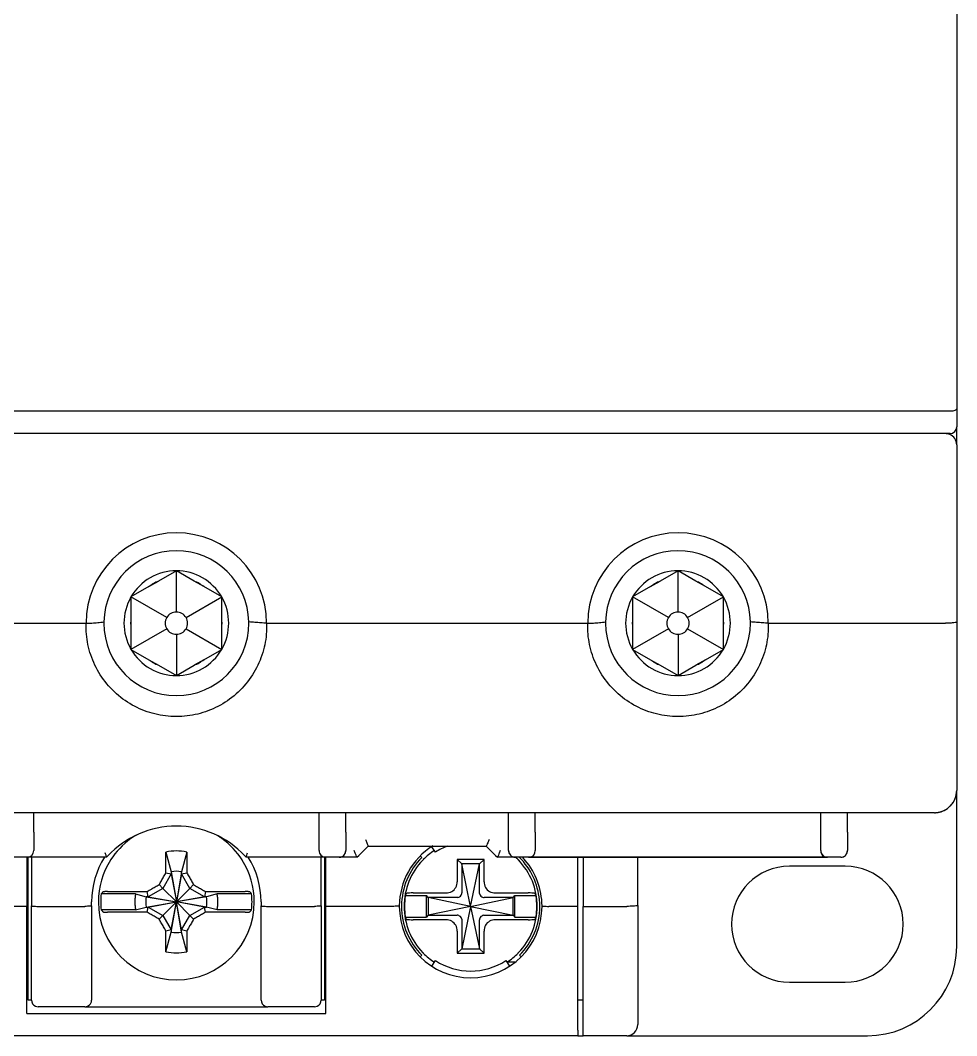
# Model space of a CAD drawing. Header units: millimetres. Extents: x -2567 to -2130, y -1703 to -1559.
# Drawn here: x -2538.66 to -2496.66, y -1701.1 to -1655.57 of the extents above; entities that cross this region are included whole.
import ezdxf

# ---------------------------------------------------------------- set-up
doc = ezdxf.new("R2010")
doc.units = ezdxf.units.MM

msp = doc.modelspace()

# ---------------------------------------------------------------- linework, layer by layer
at = {"color": 7, "linetype": 'Continuous'}
for p, q in [((-2496.659, -1654.558), (-2496.659, -1672.977)), ((-2496.659, -1654.558), (-2496.659, -1672.977)), ((-2496.959, -1673.101), (-2566.359, -1673.101)), ((-2496.659, -1672.977), (-2496.659, -1673.801)), ((-2496.659, -1672.977), (-2496.659, -1673.801)), ((-2496.659, -1674.601), (-2496.659, -1673.801)), ((-2496.959, -1674.101), (-2566.359, -1674.101)), ((-2496.659, -1674.601), (-2496.659, -1682.557)), ((-2496.659, -1674.601), (-2496.659, -1682.557)), ((-2531.659, -1680.251), (-2532.463, -1680.715)), ((-2530.854, -1680.715), (-2531.659, -1680.251)), ((-2531.659, -1682.101), (-2531.659, -1680.251)), ((-2509.159, -1680.251), (-2509.963, -1680.715)), ((-2508.354, -1680.715), (-2509.159, -1680.251)), ((-2509.159, -1682.101), (-2509.159, -1680.251)), ((-2532.89, -1680.961), (-2533.694, -1681.426)), ((-2532.89, -1680.961), (-2532.463, -1680.715)), ((-2530.428, -1680.961), (-2530.854, -1680.715)), ((-2529.624, -1681.426), (-2530.428, -1680.961)), ((-2510.39, -1680.961), (-2511.194, -1681.426)), ((-2510.39, -1680.961), (-2509.963, -1680.715)), ((-2507.928, -1680.961), (-2508.354, -1680.715)), ((-2507.124, -1681.426), (-2507.928, -1680.961)), ((-2533.694, -1681.426), (-2533.694, -1682.355)), ((-2532.092, -1682.351), (-2533.694, -1681.426)), ((-2531.226, -1682.351), (-2529.624, -1681.426)), ((-2529.624, -1682.355), (-2529.624, -1681.426)), ((-2511.194, -1681.426), (-2511.194, -1682.355)), ((-2509.592, -1682.351), (-2511.194, -1681.426)), ((-2508.726, -1682.351), (-2507.124, -1681.426)), ((-2507.124, -1682.355), (-2507.124, -1681.426)), ((-2533.694, -1682.355), (-2533.694, -1682.847)), ((-2529.624, -1682.847), (-2529.624, -1682.355)), ((-2511.194, -1682.355), (-2511.194, -1682.847)), ((-2507.124, -1682.847), (-2507.124, -1682.355)), ((-2550.111, -1682.601), (-2535.706, -1682.601)), ((-2533.694, -1682.847), (-2533.694, -1683.776)), ((-2532.092, -1682.851), (-2533.694, -1683.776)), ((-2531.226, -1682.851), (-2529.624, -1683.776)), ((-2529.624, -1683.776), (-2529.624, -1682.847)), ((-2527.611, -1682.601), (-2513.206, -1682.601)), ((-2511.194, -1682.847), (-2511.194, -1683.776)), ((-2509.592, -1682.851), (-2511.194, -1683.776)), ((-2508.726, -1682.851), (-2507.124, -1683.776)), ((-2507.124, -1683.776), (-2507.124, -1682.847)), ((-2505.111, -1682.601), (-2497.159, -1682.601)), ((-2496.659, -1682.557), (-2496.659, -1690.101)), ((-2531.659, -1683.101), (-2531.659, -1684.951)), ((-2509.159, -1683.101), (-2509.159, -1684.951)), ((-2533.694, -1683.776), (-2532.89, -1684.24)), ((-2530.428, -1684.24), (-2529.624, -1683.776)), ((-2511.194, -1683.776), (-2510.39, -1684.24)), ((-2507.928, -1684.24), (-2507.124, -1683.776)), ((-2532.89, -1684.24), (-2532.463, -1684.486)), ((-2530.428, -1684.24), (-2530.854, -1684.486)), ((-2510.39, -1684.24), (-2509.963, -1684.486)), ((-2507.928, -1684.24), (-2508.354, -1684.486)), ((-2532.463, -1684.486), (-2531.659, -1684.951)), ((-2531.659, -1684.951), (-2530.854, -1684.486)), ((-2509.963, -1684.486), (-2509.159, -1684.951)), ((-2509.159, -1684.951), (-2508.354, -1684.486)), ((-2496.659, -1691.515), (-2496.659, -1690.101)), ((-2497.659, -1691.101), (-2565.659, -1691.101)), ((-2497.659, -1691.101), (-2565.659, -1691.101)), ((-2538.059, -1691.977), (-2538.059, -1691.101)), ((-2525.259, -1691.977), (-2525.259, -1691.101)), ((-2525.259, -1691.977), (-2525.259, -1691.101)), ((-2524.059, -1691.977), (-2524.059, -1691.101)), ((-2516.759, -1691.977), (-2516.759, -1691.101)), ((-2516.759, -1691.977), (-2516.759, -1691.101)), ((-2515.559, -1691.977), (-2515.559, -1691.101)), ((-2502.759, -1691.977), (-2502.759, -1691.101)), ((-2502.759, -1691.977), (-2502.759, -1691.101)), ((-2501.559, -1691.977), (-2501.559, -1691.101)), ((-2496.659, -1697.101), (-2496.659, -1691.515)), ((-2538.059, -1691.977), (-2538.059, -1692.801)), ((-2525.259, -1692.801), (-2525.259, -1691.977)), ((-2525.259, -1692.801), (-2525.259, -1691.977)), ((-2524.059, -1691.977), (-2524.059, -1692.801)), ((-2524.059, -1691.977), (-2524.059, -1692.801)), ((-2516.759, -1692.801), (-2516.759, -1691.977)), ((-2516.759, -1692.801), (-2516.759, -1691.977)), ((-2515.559, -1691.977), (-2515.559, -1692.801)), ((-2515.559, -1691.977), (-2515.559, -1692.801)), ((-2502.759, -1692.801), (-2502.759, -1691.977)), ((-2501.559, -1691.977), (-2501.559, -1692.801)), ((-2532.124, -1692.864), (-2531.891, -1693.75)), ((-2531.194, -1692.864), (-2531.426, -1693.75)), ((-2523.471, -1693.013), (-2523.059, -1692.601)), ((-2523.059, -1692.601), (-2517.759, -1692.601)), ((-2523.059, -1692.601), (-2517.759, -1692.601)), ((-2520.194, -1692.628), (-2520.202, -1692.617)), ((-2520.038, -1692.869), (-2520.194, -1692.628)), ((-2517.759, -1692.601), (-2517.347, -1693.013)), ((-2538.359, -1693.101), (-2538.959, -1693.101)), ((-2534.789, -1693.101), (-2538.359, -1693.101)), ((-2538.359, -1693.101), (-2538.359, -1695.301)), ((-2538.309, -1695.301), (-2538.309, -1693.101)), ((-2538.159, -1693.101), (-2538.159, -1695.275)), ((-2538.159, -1693.101), (-2538.159, -1695.275)), ((-2524.959, -1693.101), (-2528.528, -1693.101)), ((-2525.159, -1695.275), (-2525.159, -1693.101)), ((-2525.159, -1695.275), (-2525.159, -1693.101)), ((-2525.009, -1693.101), (-2525.009, -1695.301)), ((-2524.359, -1693.101), (-2524.959, -1693.101)), ((-2524.959, -1695.301), (-2524.959, -1693.101)), ((-2523.559, -1693.101), (-2524.359, -1693.101)), ((-2523.559, -1693.101), (-2524.359, -1693.101)), ((-2523.559, -1693.101), (-2523.471, -1693.013)), ((-2520.712, -1693.048), (-2520.722, -1693.038)), ((-2520.651, -1693.109), (-2520.712, -1693.048)), ((-2517.859, -1693.201), (-2519.059, -1693.201)), ((-2519.059, -1693.201), (-2519.059, -1694.196)), ((-2518.859, -1693.401), (-2519.059, -1693.201)), ((-2518.059, -1693.401), (-2518.859, -1693.401)), ((-2518.459, -1695.301), (-2518.859, -1693.401)), ((-2518.859, -1693.401), (-2518.859, -1694.699)), ((-2518.459, -1695.301), (-2518.059, -1693.401)), ((-2518.059, -1693.401), (-2517.859, -1693.201)), ((-2518.059, -1694.699), (-2518.059, -1693.401)), ((-2517.859, -1694.196), (-2517.859, -1693.201)), ((-2517.347, -1693.013), (-2517.259, -1693.101)), ((-2516.459, -1693.101), (-2517.259, -1693.101)), ((-2516.459, -1693.101), (-2517.259, -1693.101)), ((-2515.859, -1693.101), (-2516.459, -1693.101)), ((-2515.859, -1693.101), (-2516.459, -1693.101)), ((-2515.859, -1693.101), (-2502.459, -1693.101)), ((-2502.459, -1693.101), (-2515.859, -1693.101)), ((-2513.659, -1695.301), (-2513.659, -1693.101)), ((-2513.409, -1693.101), (-2513.409, -1695.301)), ((-2510.959, -1695.258), (-2510.959, -1693.101)), ((-2501.859, -1693.101), (-2502.459, -1693.101)), ((-2531.891, -1693.843), (-2532.267, -1694.493)), ((-2532.124, -1693.794), (-2531.891, -1693.843)), ((-2531.891, -1693.75), (-2531.891, -1693.843)), ((-2531.891, -1693.75), (-2531.659, -1695.101)), ((-2531.891, -1693.843), (-2531.659, -1695.101)), ((-2531.426, -1693.75), (-2531.659, -1695.101)), ((-2531.426, -1693.843), (-2531.659, -1695.101)), ((-2531.426, -1693.843), (-2531.426, -1693.75)), ((-2531.426, -1693.843), (-2531.193, -1693.794)), ((-2531.051, -1694.493), (-2531.426, -1693.843)), ((-2501.659, -1693.501), (-2504.159, -1693.501)), ((-2532.267, -1694.493), (-2532.432, -1694.327)), ((-2530.885, -1694.327), (-2531.051, -1694.493)), ((-2533.486, -1694.743), (-2535.033, -1694.743)), ((-2533.486, -1694.743), (-2533.01, -1694.868)), ((-2532.917, -1694.868), (-2532.966, -1694.635)), ((-2532.267, -1694.493), (-2532.917, -1694.868)), ((-2532.267, -1694.493), (-2531.659, -1695.101)), ((-2531.051, -1694.493), (-2531.659, -1695.101)), ((-2530.401, -1694.868), (-2531.051, -1694.493)), ((-2530.351, -1694.635), (-2530.401, -1694.868)), ((-2529.832, -1694.743), (-2530.308, -1694.868)), ((-2528.285, -1694.743), (-2529.832, -1694.743)), ((-2521.043, -1694.701), (-2519.564, -1694.701)), ((-2517.354, -1694.701), (-2515.875, -1694.701)), ((-2535.459, -1695.275), (-2535.459, -1695.101)), ((-2535.459, -1695.275), (-2535.459, -1695.101)), ((-2532.917, -1694.868), (-2533.01, -1694.868)), ((-2533.01, -1694.868), (-2531.659, -1695.101)), ((-2533.01, -1695.333), (-2531.659, -1695.101)), ((-2532.917, -1694.868), (-2531.659, -1695.101)), ((-2532.917, -1695.333), (-2531.659, -1695.101)), ((-2532.267, -1695.709), (-2531.659, -1695.101)), ((-2531.891, -1696.359), (-2531.659, -1695.101)), ((-2531.891, -1696.452), (-2531.659, -1695.101)), ((-2530.308, -1694.868), (-2531.659, -1695.101)), ((-2530.401, -1694.868), (-2531.659, -1695.101)), ((-2531.426, -1696.452), (-2531.659, -1695.101)), ((-2531.426, -1696.359), (-2531.659, -1695.101)), ((-2531.051, -1695.709), (-2531.659, -1695.101)), ((-2530.401, -1695.333), (-2531.659, -1695.101)), ((-2530.308, -1695.333), (-2531.659, -1695.101)), ((-2530.308, -1694.868), (-2530.401, -1694.868)), ((-2527.859, -1695.101), (-2527.859, -1695.275)), ((-2527.859, -1695.101), (-2527.859, -1695.275)), ((-2521.388, -1694.821), (-2520.439, -1694.821)), ((-2520.359, -1694.901), (-2520.439, -1694.821)), ((-2520.439, -1695.781), (-2520.439, -1694.821)), ((-2520.359, -1694.901), (-2520.359, -1695.701)), ((-2519.061, -1694.901), (-2520.359, -1694.901)), ((-2518.459, -1695.301), (-2520.359, -1694.901)), ((-2518.459, -1695.301), (-2516.559, -1694.901)), ((-2516.559, -1694.901), (-2517.857, -1694.901)), ((-2516.559, -1694.901), (-2516.479, -1694.821)), ((-2516.559, -1695.701), (-2516.559, -1694.901)), ((-2516.479, -1695.781), (-2516.479, -1694.821)), ((-2516.479, -1694.821), (-2515.529, -1694.821)), ((-2538.359, -1695.301), (-2541.359, -1695.301)), ((-2538.359, -1700.101), (-2538.359, -1695.301)), ((-2538.309, -1699.501), (-2538.309, -1695.301)), ((-2538.159, -1699.501), (-2538.159, -1695.275)), ((-2537.859, -1695.301), (-2535.759, -1695.301)), ((-2535.459, -1695.275), (-2535.459, -1699.501)), ((-2535.459, -1695.275), (-2535.459, -1699.501)), ((-2533.486, -1695.458), (-2535.033, -1695.458)), ((-2533.486, -1695.458), (-2533.01, -1695.333)), ((-2533.01, -1695.333), (-2532.917, -1695.333)), ((-2532.966, -1695.566), (-2532.917, -1695.333)), ((-2532.917, -1695.333), (-2532.267, -1695.709)), ((-2532.267, -1695.709), (-2532.432, -1695.874)), ((-2532.267, -1695.709), (-2531.891, -1696.359)), ((-2531.426, -1696.359), (-2531.051, -1695.709)), ((-2531.051, -1695.709), (-2530.401, -1695.333)), ((-2530.885, -1695.874), (-2531.051, -1695.709)), ((-2530.351, -1695.566), (-2530.401, -1695.333)), ((-2530.401, -1695.333), (-2530.308, -1695.333)), ((-2529.832, -1695.458), (-2530.308, -1695.333)), ((-2528.285, -1695.458), (-2529.832, -1695.458)), ((-2527.859, -1699.501), (-2527.859, -1695.275)), ((-2527.859, -1699.501), (-2527.859, -1695.275)), ((-2527.559, -1695.301), (-2525.459, -1695.301)), ((-2525.159, -1695.275), (-2525.159, -1699.501)), ((-2525.159, -1695.275), (-2525.159, -1699.501)), ((-2525.009, -1695.301), (-2525.009, -1699.501)), ((-2524.959, -1700.101), (-2524.959, -1695.301)), ((-2521.959, -1695.301), (-2524.959, -1695.301)), ((-2520.359, -1695.701), (-2520.439, -1695.781)), ((-2518.459, -1695.301), (-2520.359, -1695.701)), ((-2520.359, -1695.701), (-2519.061, -1695.701)), ((-2518.459, -1695.301), (-2518.859, -1697.201)), ((-2518.459, -1695.301), (-2518.059, -1697.201)), ((-2518.459, -1695.301), (-2516.559, -1695.701)), ((-2517.857, -1695.701), (-2516.559, -1695.701)), ((-2516.559, -1695.701), (-2516.479, -1695.781)), ((-2513.659, -1695.301), (-2514.959, -1695.301)), ((-2513.659, -1700.853), (-2513.659, -1695.301)), ((-2513.409, -1700.686), (-2513.409, -1695.301)), ((-2513.409, -1695.301), (-2511.459, -1695.301)), ((-2510.959, -1695.258), (-2510.959, -1700.601)), ((-2510.959, -1695.258), (-2510.959, -1700.601)), ((-2521.388, -1695.781), (-2520.439, -1695.781)), ((-2519.564, -1695.901), (-2521.043, -1695.901)), ((-2518.859, -1695.903), (-2518.859, -1697.201)), ((-2518.059, -1697.201), (-2518.059, -1695.903)), ((-2515.875, -1695.901), (-2517.354, -1695.901)), ((-2516.479, -1695.781), (-2515.529, -1695.781)), ((-2531.891, -1696.359), (-2532.124, -1696.408)), ((-2532.124, -1697.338), (-2531.891, -1696.452)), ((-2531.891, -1696.359), (-2531.891, -1696.452)), ((-2531.193, -1696.408), (-2531.426, -1696.359)), ((-2531.426, -1696.452), (-2531.426, -1696.359)), ((-2531.194, -1697.338), (-2531.426, -1696.452)), ((-2519.059, -1696.406), (-2519.059, -1697.401)), ((-2517.859, -1697.401), (-2517.859, -1696.406)), ((-2520.722, -1697.563), (-2520.651, -1697.493)), ((-2518.859, -1697.201), (-2519.059, -1697.401)), ((-2519.059, -1697.401), (-2517.859, -1697.401)), ((-2518.859, -1697.201), (-2518.059, -1697.201)), ((-2518.059, -1697.201), (-2517.859, -1697.401)), ((-2516.267, -1697.493), (-2516.196, -1697.563)), ((-2520.202, -1697.985), (-2520.038, -1697.733)), ((-2516.879, -1697.733), (-2516.716, -1697.985)), ((-2516.479, -1697.801), (-2516.835, -1697.801)), ((-2504.159, -1698.701), (-2501.659, -1698.701)), ((-2538.159, -1699.501), (-2538.309, -1699.501)), ((-2535.759, -1699.801), (-2537.859, -1699.801)), ((-2535.759, -1699.801), (-2537.859, -1699.801)), ((-2535.759, -1699.801), (-2534.959, -1699.801)), ((-2534.959, -1699.801), (-2528.359, -1699.801)), ((-2528.359, -1699.801), (-2527.559, -1699.801)), ((-2525.459, -1699.801), (-2527.559, -1699.801)), ((-2525.459, -1699.801), (-2527.559, -1699.801)), ((-2525.009, -1699.501), (-2525.159, -1699.501)), ((-2513.409, -1699.501), (-2513.659, -1699.501)), ((-2538.359, -1700.101), (-2524.959, -1700.101)), ((-2513.409, -1701.101), (-2513.409, -1700.686)), ((-2513.659, -1701.101), (-2549.659, -1701.101)), ((-2513.659, -1701.101), (-2549.659, -1701.101)), ((-2513.659, -1700.853), (-2513.659, -1701.101)), ((-2513.659, -1701.101), (-2513.409, -1701.101)), ((-2511.459, -1701.101), (-2513.409, -1701.101)), ((-2511.459, -1701.101), (-2510.459, -1701.101)), ((-2510.459, -1701.101), (-2500.659, -1701.101))]:
    msp.add_line(p, q, dxfattribs=at)
for centre, radius, start, end in [((-2496.959, -1673.801), 0.3, 270, 0), ((-2497.159, -1674.601), 0.5, 67.5, 90), ((-2497.159, -1674.601), 0.5, 67.5, 90), ((-2497.159, -1674.601), 0.5, 0, 67.5), ((-2497.159, -1674.601), 0.5, 0, 67.5), ((-2531.659, -1682.601), 4.05, 0, 180), ((-2509.159, -1682.601), 4.05, 0, 180), ((-2531.659, -1682.601), 3.25, 1.0224, 179.0281), ((-2509.159, -1682.601), 3.25, 1.0224, 179.0281), ((-2531.659, -1682.601), 2.35, 90, 150), ((-2531.659, -1682.601), 2.35, 30, 90), ((-2509.159, -1682.601), 2.35, 90, 150), ((-2509.159, -1682.601), 2.35, 30, 90), ((-2531.659, -1682.601), 2.05, 113.1017, 126.8983), ((-2531.659, -1682.601), 2.05, 53.1017, 66.8983), ((-2509.159, -1682.601), 2.05, 113.1017, 126.8983), ((-2509.159, -1682.601), 2.05, 53.1017, 66.8983), ((-2531.659, -1682.601), 2.35, 150, 210), ((-2531.659, -1682.601), 2.35, 330, 30), ((-2509.159, -1682.601), 2.35, 150, 210), ((-2509.159, -1682.601), 2.35, 330, 30), ((-2531.659, -1682.601), 2.05, 173.1017, 186.8983), ((-2531.659, -1682.601), 0.5, 150, 210), ((-2531.659, -1682.601), 0.5, 90, 150), ((-2531.659, -1682.601), 0.5, 30, 90), ((-2531.659, -1682.601), 0.5, 330, 30), ((-2531.659, -1682.601), 2.05, 353.0869, 6.8983), ((-2509.159, -1682.601), 2.05, 173.1017, 186.8983), ((-2509.159, -1682.601), 0.5, 150, 210), ((-2509.159, -1682.601), 0.5, 90, 150), ((-2509.159, -1682.601), 0.5, 30, 90), ((-2509.159, -1682.601), 0.5, 330, 30), ((-2509.159, -1682.601), 2.05, 353.0869, 6.8983), ((-2531.659, -1682.601), 3.25, 179.0281, 180), ((-2531.659, -1682.601), 3.25, 180, 0), ((-2531.659, -1682.601), 0.5, 210, 270), ((-2531.659, -1682.601), 0.5, 270, 330), ((-2531.659, -1682.601), 3.25, 0, 1.0224), ((-2509.159, -1682.601), 3.25, 179.0281, 180), ((-2509.159, -1682.601), 3.25, 180, 0), ((-2509.159, -1682.601), 0.5, 210, 270), ((-2509.159, -1682.601), 0.5, 270, 330), ((-2509.159, -1682.601), 3.25, 0, 1.0224), ((-2531.659, -1682.601), 2.35, 210, 270), ((-2531.659, -1682.601), 2.35, 270, 330), ((-2509.159, -1682.601), 2.35, 210, 270), ((-2509.159, -1682.601), 2.35, 270, 330), ((-2531.659, -1682.601), 2.05, 233.1017, 246.8983), ((-2531.659, -1682.601), 2.05, 293.1017, 306.8983), ((-2509.159, -1682.601), 2.05, 233.1017, 246.8983), ((-2509.159, -1682.601), 2.05, 293.1017, 306.8983), ((-2497.659, -1690.101), 1, 273.7101, 0), ((-2497.659, -1690.101), 1, 347.0203, 0), ((-2497.659, -1690.101), 1, 320.3936, 326.4787), ((-2497.659, -1690.101), 1, 321.5714, 325.4692), ((-2497.659, -1690.101), 1, 325.4692, 341.2764), ((-2497.659, -1690.101), 1, 326.4787, 329.1038), ((-2497.659, -1690.101), 1, 329.1038, 332.5564), ((-2497.659, -1690.101), 1, 341.2764, 343.6751), ((-2497.659, -1690.101), 1, 343.2309, 347.0203), ((-2497.659, -1690.101), 1, 270, 285.9016), ((-2497.659, -1690.101), 1, 270, 283.0249), ((-2497.659, -1690.101), 1, 270, 273.7101), ((-2497.659, -1690.101), 1, 285.9016, 289.0394), ((-2497.659, -1690.101), 1, 289.0394, 304.9167), ((-2497.659, -1690.101), 1, 304.9167, 308.2622), ((-2497.659, -1690.101), 1, 315.3303, 320.3936), ((-2531.659, -1695.901), 4.2, 42.9902, 137.0076), ((-2531.659, -1695.901), 4.2, 113.9013, 121.2565), ((-2531.659, -1695.101), 3.497, 125.7445, 147.4866), ((-2531.659, -1695.901), 4.2, 125.8095, 127.1843), ((-2531.659, -1695.101), 3.497, 124.7668, 125.7445), ((-2531.659, -1695.101), 3.497, 124.1548, 124.7668), ((-2531.659, -1695.101), 3.497, 122.4704, 124.1548), ((-2531.659, -1695.101), 3.497, 55.7239, 58.4353), ((-2531.659, -1695.101), 3.497, 55.2773, 55.7239), ((-2531.659, -1695.101), 3.497, 54.2555, 55.2773), ((-2531.659, -1695.101), 3.497, 32.5137, 54.2555), ((-2538.359, -1692.801), 0.3, 270, 0), ((-2538.359, -1692.801), 0.3, 270, 0), ((-2531.659, -1695.101), 2.285, 78.2582, 101.7418), ((-2524.959, -1692.801), 0.3, 180, 202.1745), ((-2524.959, -1692.801), 0.3, 202.1745, 247.375), ((-2524.359, -1692.801), 0.3, 270, 0), ((-2524.359, -1692.801), 0.3, 305.0399, 324.8536), ((-2524.359, -1692.801), 0.3, 333.0835, 0), ((-2518.459, -1695.301), 3.2, 122.1614, 179.5703), ((-2518.459, -1695.301), 2.986, 123.0545, 135.4213), ((-2518.459, -1695.301), 2.9, 111.222, 123), ((-2516.459, -1692.801), 0.3, 180, 202.1745), ((-2516.459, -1692.801), 0.3, 180, 206.7985), ((-2516.459, -1692.801), 0.3, 202.1745, 247.375), ((-2515.859, -1692.801), 0.3, 270, 0), ((-2502.459, -1692.801), 0.3, 180, 247.5), ((-2502.459, -1692.801), 0.3, 180, 202.5), ((-2502.459, -1692.801), 0.3, 202.5, 247.5), ((-2501.859, -1692.801), 0.3, 270, 0), ((-2501.859, -1692.801), 0.3, 270, 0), ((-2501.859, -1692.801), 0.3, 333.0784, 0), ((-2531.659, -1695.101), 3.8, 148.1326, 180), ((-2531.659, -1695.101), 3.497, 147.5558, 180), ((-2531.659, -1695.901), 4.2, 137.0076, 138.1784), ((-2531.659, -1695.901), 4.2, 138.1784, 138.1897), ((-2531.659, -1695.101), 3.497, 147.5001, 147.5558), ((-2531.659, -1695.101), 3.497, 147.4866, 147.5001), ((-2531.659, -1695.101), 3.497, 32.4999, 32.5137), ((-2531.659, -1695.101), 3.497, 32.4441, 32.4999), ((-2531.659, -1695.101), 3.497, 0, 32.4441), ((-2531.659, -1695.901), 4.2, 41.8219, 42.9902), ((-2531.659, -1695.901), 4.2, 41.8103, 41.8219), ((-2531.659, -1695.101), 3.8, 0, 31.8779), ((-2524.959, -1692.801), 0.3, 247.375, 270), ((-2524.359, -1692.801), 0.3, 270, 296.8816), ((-2524.359, -1692.801), 0.3, 296.8816, 305.0399), ((-2518.459, -1695.301), 3.1, 135.0012, 179.7407), ((-2518.459, -1695.301), 2.986, 135.9533, 180), ((-2518.459, -1695.301), 2.986, 135.4213, 135.9533), ((-2516.459, -1692.801), 0.3, 234.8258, 243.052), ((-2516.459, -1692.801), 0.3, 243.052, 270), ((-2516.459, -1692.801), 0.3, 247.375, 270), ((-2518.459, -1695.301), 2.986, 44.5783, 47.7053), ((-2518.459, -1695.301), 2.986, 44.2274, 44.5783), ((-2518.459, -1695.301), 2.986, 0, 44.2274), ((-2518.459, -1695.301), 3.1, 40.2953, 44.9988), ((-2518.459, -1695.301), 3.2, 40.1005, 43.707), ((-2518.459, -1695.301), 3.1, 0.2593, 40.2953), ((-2518.459, -1695.301), 3.2, 0.4297, 40.1005), ((-2502.459, -1692.801), 0.3, 247.5, 270), ((-2502.459, -1692.801), 0.3, 247.5, 270), ((-2501.859, -1692.801), 0.3, 270, 296.9216), ((-2501.859, -1692.801), 0.3, 296.9216, 305.0721), ((-2531.659, -1695.101), 1.371, 80.2364, 99.7636), ((-2504.159, -1696.101), 2.6, 90, 270), ((-2501.659, -1696.101), 2.6, 270, 90), ((-2531.659, -1695.101), 3.393, 173.9542, 180), ((-2531.659, -1695.101), 3.393, 0, 6.0458), ((-2531.659, -1695.101), 3.497, 180, 0), ((-2531.659, -1695.101), 3.393, 180, 186.0458), ((-2531.659, -1695.101), 1.371, 170.2364, 189.7636), ((-2531.659, -1695.101), 1.371, 350.2364, 9.7636), ((-2531.659, -1695.101), 3.393, 353.9542, 0), ((-2518.459, -1695.301), 2.969, 170.6948, 180), ((-2518.459, -1695.301), 2.969, 0, 9.3052), ((-2518.459, -1695.301), 3.2, 179.5703, 180), ((-2518.459, -1695.301), 3.2, 180, 0), ((-2518.459, -1695.301), 3.1, 179.7407, 180), ((-2518.459, -1695.301), 3.1, 180, 224.9988), ((-2518.459, -1695.301), 2.986, 180, 224.0682), ((-2518.459, -1695.301), 2.969, 180, 189.3052), ((-2518.459, -1695.301), 2.986, 315.9533, 0), ((-2518.459, -1695.301), 3.1, 315.0012, 0), ((-2518.459, -1695.301), 2.969, 350.6948, 0), ((-2518.459, -1695.301), 3.1, 0, 0.2593), ((-2518.459, -1695.301), 3.2, 0, 0.4297), ((-2531.659, -1695.101), 1.371, 260.2364, 279.7636), ((-2531.659, -1695.101), 2.285, 258.2582, 281.7418), ((-2518.459, -1695.301), 2.986, 224.0682, 224.5783), ((-2518.459, -1695.301), 2.986, 224.5783, 237.0917), ((-2518.459, -1695.301), 2.986, 303.0545, 315.4213), ((-2518.459, -1695.301), 2.986, 315.4213, 315.9533), ((-2500.659, -1697.101), 4, 270, 0), ((-2518.459, -1695.301), 2.9, 237, 303), ((-2537.859, -1699.501), 0.3, 180, 247.7528), ((-2537.859, -1699.501), 0.3, 247.7528, 270), ((-2535.759, -1699.501), 0.3, 270, 292.2472), ((-2535.759, -1699.501), 0.3, 292.2472, 0), ((-2527.559, -1699.501), 0.3, 180, 247.7528), ((-2527.559, -1699.501), 0.3, 247.7528, 270), ((-2525.459, -1699.501), 0.3, 270, 292.2472), ((-2525.459, -1699.501), 0.3, 292.2472, 0), ((-2511.459, -1700.601), 0.5, 270, 0), ((-2511.459, -1700.601), 0.5, 270, 0)]:
    msp.add_arc(centre, radius, start, end, dxfattribs=at)
for points, knots in [([(-2496.659, -1672.977), (-2496.659, -1672.993), (-2496.682, -1673.033), (-2496.749, -1673.069), (-2496.845, -1673.095), (-2496.919, -1673.101), (-2496.959, -1673.101)], [0, 0, 0, 0, 0.0503675, 0.1244305, 0.2256445, 0.3455515, 0.3455515, 0.3455515, 0.3455515]), ([(-2535.709, -1682.601), (-2535.622, -1682.595), (-2535.446, -1682.602), (-2535.18, -1682.572), (-2535, -1682.554), (-2534.908, -1682.545)], [0, 0, 0, 0, 0.2594135, 0.5268267, 0.8028962, 0.8028962, 0.8028962, 0.8028962]), ([(-2527.609, -1682.74), (-2527.609, -1683.056), (-2527.685, -1683.701), (-2528.028, -1684.624), (-2528.594, -1685.45), (-2529.344, -1686.112), (-2530.223, -1686.569), (-2531.174, -1686.8), (-2532.15, -1686.799), (-2533.102, -1686.566), (-2533.981, -1686.107), (-2534.73, -1685.443), (-2535.293, -1684.616), (-2535.633, -1683.696), (-2535.709, -1683.054), (-2535.709, -1682.74)], [0, 0, 0, 0, 0.948229, 1.928704, 2.925863, 3.92076, 4.900349, 5.867563, 6.830513, 7.798841, 8.780376, 9.776747, 10.772922, 11.749754, 12.692315, 12.692315, 12.692315, 12.692315]), ([(-2527.609, -1682.601), (-2527.696, -1682.595), (-2527.872, -1682.592), (-2528.138, -1682.564), (-2528.318, -1682.554), (-2528.409, -1682.545)], [0, 0, 0, 0, 0.2606609, 0.5280458, 0.8025285, 0.8025285, 0.8025285, 0.8025285]), ([(-2527.611, -1682.601), (-2527.61, -1682.624), (-2527.608, -1682.67), (-2527.609, -1682.717), (-2527.609, -1682.74)], [0, 0, 0, 0, 0.0694633, 0.1389681, 0.1389681, 0.1389681, 0.1389681]), ([(-2513.209, -1682.601), (-2513.122, -1682.595), (-2512.946, -1682.602), (-2512.68, -1682.572), (-2512.5, -1682.554), (-2512.408, -1682.545)], [0, 0, 0, 0, 0.2594135, 0.5268267, 0.8028962, 0.8028962, 0.8028962, 0.8028962]), ([(-2505.109, -1682.74), (-2505.109, -1683.056), (-2505.185, -1683.701), (-2505.528, -1684.624), (-2506.094, -1685.45), (-2506.844, -1686.112), (-2507.723, -1686.569), (-2508.674, -1686.8), (-2509.65, -1686.799), (-2510.602, -1686.566), (-2511.481, -1686.107), (-2512.23, -1685.443), (-2512.793, -1684.616), (-2513.133, -1683.696), (-2513.209, -1683.054), (-2513.209, -1682.74)], [0, 0, 0, 0, 0.948229, 1.928704, 2.925863, 3.92076, 4.900349, 5.867563, 6.830513, 7.798841, 8.780376, 9.776747, 10.772922, 11.749754, 12.692315, 12.692315, 12.692315, 12.692315]), ([(-2505.109, -1682.601), (-2505.196, -1682.595), (-2505.372, -1682.592), (-2505.638, -1682.564), (-2505.818, -1682.554), (-2505.909, -1682.545)], [0, 0, 0, 0, 0.2606609, 0.5280458, 0.8025285, 0.8025285, 0.8025285, 0.8025285]), ([(-2505.111, -1682.601), (-2505.11, -1682.624), (-2505.108, -1682.67), (-2505.109, -1682.717), (-2505.109, -1682.74)], [0, 0, 0, 0, 0.0694633, 0.1389681, 0.1389681, 0.1389681, 0.1389681]), ([(-2496.659, -1682.557), (-2496.659, -1682.58), (-2496.788, -1682.575), (-2496.917, -1682.604), (-2497.075, -1682.601), (-2497.159, -1682.601)], [0, 0, 0, 0, 0.0702351, 0.2537803, 0.504251, 0.504251, 0.504251, 0.504251]), ([(-2523.183, -1692.301), (-2523.163, -1692.349), (-2523.128, -1692.435), (-2523.086, -1692.535), (-2523.065, -1692.586), (-2523.059, -1692.601)], [0, 0, 0, 0, 0.1570204, 0.2779409, 0.3247177, 0.3247177, 0.3247177, 0.3247177]), ([(-2517.634, -1692.301), (-2517.655, -1692.349), (-2517.69, -1692.435), (-2517.731, -1692.535), (-2517.753, -1692.586), (-2517.759, -1692.601)], [0, 0, 0, 0, 0.1570204, 0.2779409, 0.3247177, 0.3247177, 0.3247177, 0.3247177]), ([(-2534.789, -1693.1), (-2534.782, -1693.092), (-2534.802, -1693.052), (-2534.814, -1692.992), (-2534.839, -1692.935), (-2534.851, -1692.903)], [0, 0, 0, 0, 0.0310907, 0.1043167, 0.2071149, 0.2071149, 0.2071149, 0.2071149]), ([(-2532.124, -1693.794), (-2532.124, -1693.715), (-2532.124, -1693.558), (-2532.124, -1693.324), (-2532.124, -1693.093), (-2532.124, -1692.94), (-2532.124, -1692.864)], [0, 0, 0, 0, 0.2363142, 0.4703402, 0.7016272, 0.9299252, 0.9299252, 0.9299252, 0.9299252]), ([(-2531.194, -1692.864), (-2531.194, -1692.94), (-2531.194, -1693.093), (-2531.194, -1693.324), (-2531.193, -1693.558), (-2531.193, -1693.715), (-2531.193, -1693.794)], [0, 0, 0, 0, 0.228298, 0.4595851, 0.693611, 0.9299252, 0.9299252, 0.9299252, 0.9299252]), ([(-2528.529, -1693.1), (-2528.536, -1693.092), (-2528.516, -1693.052), (-2528.503, -1692.992), (-2528.479, -1692.935), (-2528.466, -1692.903)], [0, 0, 0, 0, 0.031089, 0.1043189, 0.2071229, 0.2071229, 0.2071229, 0.2071229]), ([(-2523.559, -1693.101), (-2523.565, -1693.086), (-2523.586, -1693.035), (-2523.628, -1692.935), (-2523.663, -1692.849), (-2523.683, -1692.801)], [0, 0, 0, 0, 0.0467767, 0.1676973, 0.3247177, 0.3247177, 0.3247177, 0.3247177]), ([(-2517.134, -1692.801), (-2517.155, -1692.849), (-2517.19, -1692.935), (-2517.231, -1693.035), (-2517.253, -1693.086), (-2517.259, -1693.101)], [0, 0, 0, 0, 0.1570204, 0.2779409, 0.3247177, 0.3247177, 0.3247177, 0.3247177]), ([(-2532.432, -1694.327), (-2532.416, -1694.298), (-2532.382, -1694.24), (-2532.331, -1694.153), (-2532.28, -1694.064), (-2532.229, -1693.975), (-2532.177, -1693.885), (-2532.142, -1693.824), (-2532.124, -1693.794)], [0, 0, 0, 0, 0.1004062, 0.2014009, 0.3033553, 0.4064756, 0.5108167, 0.6162974, 0.6162974, 0.6162974, 0.6162974]), ([(-2531.193, -1693.794), (-2531.175, -1693.825), (-2531.14, -1693.886), (-2531.087, -1693.977), (-2531.035, -1694.067), (-2530.985, -1694.155), (-2530.935, -1694.241), (-2530.902, -1694.299), (-2530.885, -1694.327)], [0, 0, 0, 0, 0.1075771, 0.2130269, 0.3163746, 0.4177936, 0.5176083, 0.6162974, 0.6162974, 0.6162974, 0.6162974]), ([(-2532.966, -1694.635), (-2532.935, -1694.617), (-2532.873, -1694.582), (-2532.782, -1694.529), (-2532.693, -1694.478), (-2532.605, -1694.427), (-2532.518, -1694.377), (-2532.461, -1694.344), (-2532.432, -1694.327)], [0, 0, 0, 0, 0.1075772, 0.213027, 0.3163747, 0.4177937, 0.5176083, 0.6162974, 0.6162974, 0.6162974, 0.6162974]), ([(-2530.885, -1694.327), (-2530.856, -1694.344), (-2530.798, -1694.378), (-2530.711, -1694.428), (-2530.622, -1694.479), (-2530.533, -1694.531), (-2530.443, -1694.583), (-2530.382, -1694.618), (-2530.351, -1694.635)], [0, 0, 0, 0, 0.1004063, 0.2014009, 0.3033552, 0.4064753, 0.5108164, 0.6162974, 0.6162974, 0.6162974, 0.6162974]), ([(-2519.564, -1694.701), (-2519.476, -1694.701), (-2519.298, -1694.656), (-2519.104, -1694.462), (-2519.059, -1694.284), (-2519.059, -1694.196)], [0, 0, 0, 0, 0.263105, 0.5226064, 0.7862191, 0.7862191, 0.7862191, 0.7862191]), ([(-2517.859, -1694.196), (-2517.859, -1694.284), (-2517.814, -1694.462), (-2517.62, -1694.656), (-2517.442, -1694.701), (-2517.354, -1694.701)], [0, 0, 0, 0, 0.2631619, 0.5225617, 0.7862192, 0.7862192, 0.7862192, 0.7862192]), ([(-2535.033, -1694.743), (-2535.024, -1694.734), (-2535.005, -1694.714), (-2534.978, -1694.685), (-2534.96, -1694.665), (-2534.951, -1694.656)], [0, 0, 0, 0, 0.0403766, 0.0803863, 0.1200348, 0.1200348, 0.1200348, 0.1200348]), ([(-2534.748, -1694.636), (-2534.758, -1694.636), (-2534.777, -1694.636), (-2534.806, -1694.637), (-2534.834, -1694.638), (-2534.86, -1694.64), (-2534.884, -1694.642), (-2534.904, -1694.644), (-2534.921, -1694.647), (-2534.935, -1694.649), (-2534.944, -1694.652), (-2534.949, -1694.654), (-2534.951, -1694.656)], [0, 0, 0, 0, 0.0296164, 0.0589355, 0.086945, 0.1129907, 0.1368814, 0.1578207, 0.1752104, 0.1890067, 0.1989281, 0.2049286, 0.2049286, 0.2049286, 0.2049286]), ([(-2534.748, -1694.636), (-2534.642, -1694.636), (-2534.441, -1694.636), (-2534.155, -1694.636), (-2533.897, -1694.636), (-2533.667, -1694.636), (-2533.461, -1694.636), (-2533.278, -1694.636), (-2533.115, -1694.635), (-2533.014, -1694.635), (-2532.966, -1694.635)], [0, 0, 0, 0, 0.317166, 0.602863, 0.859624, 1.089424, 1.294514, 1.476964, 1.638738, 1.781875, 1.781875, 1.781875, 1.781875]), ([(-2533.486, -1694.743), (-2533.492, -1694.773), (-2533.502, -1694.832), (-2533.513, -1694.921), (-2533.519, -1695.011), (-2533.521, -1695.101), (-2533.519, -1695.191), (-2533.513, -1695.28), (-2533.502, -1695.37), (-2533.492, -1695.429), (-2533.486, -1695.458)], [0, 0, 0, 0, 0.0898978, 0.1798013, 0.2697027, 0.3596019, 0.4494989, 0.5393947, 0.6292903, 0.7191798, 0.7191798, 0.7191798, 0.7191798]), ([(-2530.351, -1694.635), (-2530.304, -1694.635), (-2530.202, -1694.635), (-2530.04, -1694.636), (-2529.857, -1694.636), (-2529.651, -1694.636), (-2529.42, -1694.636), (-2529.163, -1694.636), (-2528.876, -1694.636), (-2528.675, -1694.636), (-2528.57, -1694.636)], [0, 0, 0, 0, 0.143161, 0.304955, 0.48742, 0.692516, 0.922314, 1.179071, 1.464749, 1.781875, 1.781875, 1.781875, 1.781875]), ([(-2529.832, -1695.458), (-2529.826, -1695.429), (-2529.816, -1695.37), (-2529.805, -1695.28), (-2529.798, -1695.191), (-2529.796, -1695.101), (-2529.798, -1695.011), (-2529.805, -1694.921), (-2529.816, -1694.832), (-2529.826, -1694.773), (-2529.832, -1694.743)], [0, 0, 0, 0, 0.0898639, 0.1797355, 0.2696072, 0.3594784, 0.4493526, 0.5392474, 0.6291847, 0.7191798, 0.7191798, 0.7191798, 0.7191798]), ([(-2528.367, -1694.656), (-2528.368, -1694.654), (-2528.373, -1694.652), (-2528.383, -1694.649), (-2528.396, -1694.647), (-2528.413, -1694.644), (-2528.434, -1694.642), (-2528.457, -1694.64), (-2528.483, -1694.638), (-2528.511, -1694.637), (-2528.54, -1694.636), (-2528.56, -1694.636), (-2528.57, -1694.636)], [0, 0, 0, 0, 0.0060006, 0.0159219, 0.0297182, 0.047108, 0.0680473, 0.091938, 0.1179836, 0.1459931, 0.1753123, 0.2049286, 0.2049286, 0.2049286, 0.2049286]), ([(-2528.367, -1694.656), (-2528.358, -1694.665), (-2528.339, -1694.685), (-2528.312, -1694.714), (-2528.294, -1694.734), (-2528.285, -1694.743)], [0, 0, 0, 0, 0.0396486, 0.0796583, 0.1200348, 0.1200348, 0.1200348, 0.1200348]), ([(-2521.356, -1694.73), (-2521.36, -1694.74), (-2521.367, -1694.76), (-2521.378, -1694.79), (-2521.385, -1694.811), (-2521.388, -1694.821)], [0, 0, 0, 0, 0.03206305, 0.06410962, 0.09614328, 0.09614328, 0.09614328, 0.09614328]), ([(-2521.043, -1694.701), (-2521.094, -1694.701), (-2521.188, -1694.7), (-2521.279, -1694.717), (-2521.35, -1694.715), (-2521.356, -1694.73)], [0, 0, 0, 0, 0.1532713, 0.2685235, 0.3159476, 0.3159476, 0.3159476, 0.3159476]), ([(-2519.037, -1694.899), (-2519.008, -1694.895), (-2518.951, -1694.873), (-2518.887, -1694.809), (-2518.864, -1694.752), (-2518.86, -1694.723)], [0, 0, 0, 0, 0.0874412, 0.1770622, 0.2645034, 0.2645034, 0.2645034, 0.2645034]), ([(-2518.86, -1694.723), (-2518.86, -1694.718), (-2518.859, -1694.71), (-2518.859, -1694.702), (-2518.86, -1694.699)], [0, 0, 0, 0, 0.01605249, 0.02415809, 0.02415809, 0.02415809, 0.02415809]), ([(-2518.057, -1694.723), (-2518.058, -1694.718), (-2518.059, -1694.71), (-2518.058, -1694.702), (-2518.058, -1694.699)], [0, 0, 0, 0, 0.01605249, 0.02415809, 0.02415809, 0.02415809, 0.02415809]), ([(-2518.057, -1694.723), (-2518.053, -1694.752), (-2518.031, -1694.809), (-2517.967, -1694.873), (-2517.91, -1694.895), (-2517.881, -1694.899)], [0, 0, 0, 0, 0.0874412, 0.1770622, 0.2645034, 0.2645034, 0.2645034, 0.2645034]), ([(-2515.562, -1694.73), (-2515.567, -1694.715), (-2515.639, -1694.717), (-2515.729, -1694.7), (-2515.824, -1694.701), (-2515.875, -1694.701)], [0, 0, 0, 0, 0.0474242, 0.1626764, 0.3159476, 0.3159476, 0.3159476, 0.3159476]), ([(-2515.529, -1694.821), (-2515.533, -1694.811), (-2515.54, -1694.79), (-2515.55, -1694.76), (-2515.558, -1694.74), (-2515.562, -1694.73)], [0, 0, 0, 0, 0.03203366, 0.06408023, 0.09614328, 0.09614328, 0.09614328, 0.09614328]), ([(-2519.037, -1694.899), (-2519.042, -1694.9), (-2519.05, -1694.901), (-2519.058, -1694.9), (-2519.061, -1694.9)], [0, 0, 0, 0, 0.01605249, 0.02415809, 0.02415809, 0.02415809, 0.02415809]), ([(-2517.881, -1694.899), (-2517.876, -1694.9), (-2517.868, -1694.901), (-2517.86, -1694.9), (-2517.857, -1694.9)], [0, 0, 0, 0, 0.01605249, 0.02415809, 0.02415809, 0.02415809, 0.02415809]), ([(-2538.159, -1695.275), (-2538.159, -1695.283), (-2538.115, -1695.286), (-2538.065, -1695.296), (-2537.966, -1695.299), (-2537.897, -1695.301), (-2537.859, -1695.301)], [0, 0, 0, 0, 0.0248578, 0.0903121, 0.1878135, 0.3028517, 0.3028517, 0.3028517, 0.3028517]), ([(-2535.459, -1695.275), (-2535.459, -1695.283), (-2535.503, -1695.286), (-2535.552, -1695.296), (-2535.651, -1695.299), (-2535.72, -1695.301), (-2535.759, -1695.301)], [0, 0, 0, 0, 0.0248578, 0.0903121, 0.1878135, 0.3028517, 0.3028517, 0.3028517, 0.3028517]), ([(-2534.951, -1695.546), (-2534.96, -1695.536), (-2534.978, -1695.517), (-2535.005, -1695.488), (-2535.024, -1695.468), (-2535.033, -1695.458)], [0, 0, 0, 0, 0.0396486, 0.0796583, 0.1200348, 0.1200348, 0.1200348, 0.1200348]), ([(-2534.951, -1695.546), (-2534.949, -1695.547), (-2534.944, -1695.549), (-2534.935, -1695.552), (-2534.921, -1695.555), (-2534.904, -1695.558), (-2534.884, -1695.56), (-2534.86, -1695.562), (-2534.834, -1695.563), (-2534.806, -1695.564), (-2534.777, -1695.565), (-2534.758, -1695.565), (-2534.748, -1695.565)], [0, 0, 0, 0, 0.0060006, 0.0159219, 0.0297182, 0.047108, 0.0680473, 0.091938, 0.1179836, 0.1459931, 0.1753123, 0.2049286, 0.2049286, 0.2049286, 0.2049286]), ([(-2532.966, -1695.566), (-2533.014, -1695.566), (-2533.115, -1695.566), (-2533.278, -1695.566), (-2533.461, -1695.566), (-2533.667, -1695.566), (-2533.897, -1695.566), (-2534.155, -1695.566), (-2534.441, -1695.565), (-2534.642, -1695.565), (-2534.748, -1695.565)], [0, 0, 0, 0, 0.143161, 0.304955, 0.48742, 0.692516, 0.922314, 1.179071, 1.464749, 1.781875, 1.781875, 1.781875, 1.781875]), ([(-2532.432, -1695.874), (-2532.461, -1695.858), (-2532.519, -1695.824), (-2532.607, -1695.773), (-2532.695, -1695.722), (-2532.785, -1695.671), (-2532.875, -1695.619), (-2532.936, -1695.584), (-2532.966, -1695.566)], [0, 0, 0, 0, 0.1004062, 0.2014009, 0.3033553, 0.4064756, 0.5108167, 0.6162974, 0.6162974, 0.6162974, 0.6162974]), ([(-2530.351, -1695.566), (-2530.383, -1695.584), (-2530.444, -1695.62), (-2530.535, -1695.672), (-2530.625, -1695.724), (-2530.713, -1695.775), (-2530.799, -1695.825), (-2530.857, -1695.858), (-2530.885, -1695.874)], [0, 0, 0, 0, 0.1075769, 0.2130266, 0.3163744, 0.4177935, 0.5176083, 0.6162974, 0.6162974, 0.6162974, 0.6162974]), ([(-2528.57, -1695.565), (-2528.675, -1695.565), (-2528.876, -1695.565), (-2529.163, -1695.566), (-2529.42, -1695.566), (-2529.651, -1695.566), (-2529.857, -1695.566), (-2530.04, -1695.566), (-2530.202, -1695.566), (-2530.304, -1695.566), (-2530.351, -1695.566)], [0, 0, 0, 0, 0.317166, 0.602863, 0.859624, 1.089424, 1.294514, 1.476964, 1.638738, 1.781875, 1.781875, 1.781875, 1.781875]), ([(-2528.57, -1695.565), (-2528.56, -1695.565), (-2528.54, -1695.565), (-2528.511, -1695.564), (-2528.483, -1695.563), (-2528.457, -1695.562), (-2528.434, -1695.56), (-2528.413, -1695.558), (-2528.396, -1695.555), (-2528.383, -1695.552), (-2528.373, -1695.549), (-2528.368, -1695.547), (-2528.367, -1695.546)], [0, 0, 0, 0, 0.0296164, 0.0589355, 0.086945, 0.1129907, 0.1368814, 0.1578207, 0.1752104, 0.1890067, 0.1989281, 0.2049286, 0.2049286, 0.2049286, 0.2049286]), ([(-2528.285, -1695.458), (-2528.294, -1695.468), (-2528.312, -1695.488), (-2528.339, -1695.517), (-2528.358, -1695.536), (-2528.367, -1695.546)], [0, 0, 0, 0, 0.0403766, 0.0803863, 0.1200348, 0.1200348, 0.1200348, 0.1200348]), ([(-2527.859, -1695.275), (-2527.859, -1695.283), (-2527.815, -1695.286), (-2527.765, -1695.296), (-2527.666, -1695.299), (-2527.597, -1695.301), (-2527.559, -1695.301)], [0, 0, 0, 0, 0.0248578, 0.0903121, 0.1878135, 0.3028517, 0.3028517, 0.3028517, 0.3028517]), ([(-2525.159, -1695.275), (-2525.159, -1695.283), (-2525.203, -1695.286), (-2525.252, -1695.296), (-2525.351, -1695.299), (-2525.42, -1695.301), (-2525.459, -1695.301)], [0, 0, 0, 0, 0.0248578, 0.0903121, 0.1878135, 0.3028517, 0.3028517, 0.3028517, 0.3028517]), ([(-2521.746, -1695.295), (-2521.779, -1695.298), (-2521.85, -1695.3), (-2521.92, -1695.301), (-2521.959, -1695.301)], [0, 0, 0, 0, 0.0974486, 0.2125816, 0.2125816, 0.2125816, 0.2125816]), ([(-2521.659, -1695.277), (-2521.659, -1695.285), (-2521.703, -1695.288), (-2521.725, -1695.292), (-2521.746, -1695.295)], [0, 0, 0, 0, 0.02487207, 0.09023417, 0.09023417, 0.09023417, 0.09023417]), ([(-2519.037, -1695.702), (-2519.042, -1695.702), (-2519.05, -1695.701), (-2519.058, -1695.701), (-2519.061, -1695.702)], [0, 0, 0, 0, 0.01605249, 0.02415809, 0.02415809, 0.02415809, 0.02415809]), ([(-2518.86, -1695.879), (-2518.864, -1695.85), (-2518.887, -1695.793), (-2518.951, -1695.729), (-2519.008, -1695.706), (-2519.037, -1695.702)], [0, 0, 0, 0, 0.0874412, 0.1770622, 0.2645034, 0.2645034, 0.2645034, 0.2645034]), ([(-2517.881, -1695.702), (-2517.91, -1695.706), (-2517.967, -1695.729), (-2518.031, -1695.793), (-2518.053, -1695.85), (-2518.057, -1695.879)], [0, 0, 0, 0, 0.0874412, 0.1770622, 0.2645034, 0.2645034, 0.2645034, 0.2645034]), ([(-2517.881, -1695.702), (-2517.876, -1695.702), (-2517.868, -1695.701), (-2517.86, -1695.701), (-2517.857, -1695.702)], [0, 0, 0, 0, 0.01605249, 0.02415809, 0.02415809, 0.02415809, 0.02415809]), ([(-2515.259, -1695.277), (-2515.259, -1695.285), (-2515.214, -1695.288), (-2515.193, -1695.292), (-2515.171, -1695.295)], [0, 0, 0, 0, 0.02490862, 0.09023887, 0.09023887, 0.09023887, 0.09023887]), ([(-2515.171, -1695.295), (-2515.139, -1695.298), (-2515.068, -1695.3), (-2514.997, -1695.301), (-2514.959, -1695.301)], [0, 0, 0, 0, 0.0973755, 0.2125817, 0.2125817, 0.2125817, 0.2125817]), ([(-2510.959, -1695.258), (-2510.959, -1695.267), (-2511.005, -1695.275), (-2511.062, -1695.286), (-2511.176, -1695.294), (-2511.308, -1695.3), (-2511.407, -1695.301), (-2511.459, -1695.301)], [0, 0, 0, 0, 0.027717, 0.0995459, 0.2104617, 0.3500679, 0.5048919, 0.5048919, 0.5048919, 0.5048919]), ([(-2532.124, -1696.408), (-2532.142, -1696.377), (-2532.178, -1696.316), (-2532.23, -1696.224), (-2532.282, -1696.135), (-2532.333, -1696.047), (-2532.383, -1695.96), (-2532.416, -1695.903), (-2532.432, -1695.874)], [0, 0, 0, 0, 0.1075772, 0.213027, 0.3163747, 0.4177937, 0.5176083, 0.6162974, 0.6162974, 0.6162974, 0.6162974]), ([(-2530.885, -1695.874), (-2530.902, -1695.903), (-2530.935, -1695.961), (-2530.986, -1696.049), (-2531.037, -1696.137), (-2531.089, -1696.227), (-2531.141, -1696.317), (-2531.176, -1696.378), (-2531.193, -1696.408)], [0, 0, 0, 0, 0.1004063, 0.2014009, 0.3033552, 0.4064753, 0.5108164, 0.6162974, 0.6162974, 0.6162974, 0.6162974]), ([(-2521.388, -1695.781), (-2521.385, -1695.791), (-2521.378, -1695.811), (-2521.367, -1695.841), (-2521.36, -1695.861), (-2521.356, -1695.871)], [0, 0, 0, 0, 0.03203366, 0.06408023, 0.09614328, 0.09614328, 0.09614328, 0.09614328]), ([(-2521.356, -1695.871), (-2521.35, -1695.886), (-2521.279, -1695.884), (-2521.188, -1695.902), (-2521.094, -1695.901), (-2521.043, -1695.901)], [0, 0, 0, 0, 0.0474242, 0.1626764, 0.3159476, 0.3159476, 0.3159476, 0.3159476]), ([(-2519.059, -1696.406), (-2519.059, -1696.318), (-2519.104, -1696.14), (-2519.298, -1695.946), (-2519.476, -1695.901), (-2519.564, -1695.901)], [0, 0, 0, 0, 0.2631619, 0.5225617, 0.7862192, 0.7862192, 0.7862192, 0.7862192]), ([(-2518.86, -1695.879), (-2518.86, -1695.884), (-2518.859, -1695.892), (-2518.859, -1695.9), (-2518.86, -1695.903)], [0, 0, 0, 0, 0.01605249, 0.02415809, 0.02415809, 0.02415809, 0.02415809]), ([(-2518.057, -1695.879), (-2518.058, -1695.884), (-2518.059, -1695.892), (-2518.058, -1695.9), (-2518.058, -1695.903)], [0, 0, 0, 0, 0.01605249, 0.02415809, 0.02415809, 0.02415809, 0.02415809]), ([(-2517.354, -1695.901), (-2517.442, -1695.901), (-2517.62, -1695.946), (-2517.814, -1696.14), (-2517.859, -1696.318), (-2517.859, -1696.406)], [0, 0, 0, 0, 0.2632139, 0.5225211, 0.7862193, 0.7862193, 0.7862193, 0.7862193]), ([(-2515.875, -1695.901), (-2515.824, -1695.901), (-2515.729, -1695.902), (-2515.639, -1695.884), (-2515.567, -1695.886), (-2515.562, -1695.871)], [0, 0, 0, 0, 0.1532713, 0.2685235, 0.3159476, 0.3159476, 0.3159476, 0.3159476]), ([(-2515.562, -1695.871), (-2515.558, -1695.861), (-2515.55, -1695.841), (-2515.54, -1695.811), (-2515.533, -1695.791), (-2515.529, -1695.781)], [0, 0, 0, 0, 0.03206305, 0.06410962, 0.09614328, 0.09614328, 0.09614328, 0.09614328]), ([(-2532.124, -1697.338), (-2532.124, -1697.262), (-2532.124, -1697.109), (-2532.124, -1696.877), (-2532.124, -1696.644), (-2532.124, -1696.487), (-2532.124, -1696.408)], [0, 0, 0, 0, 0.228298, 0.4595851, 0.693611, 0.9299252, 0.9299252, 0.9299252, 0.9299252]), ([(-2531.193, -1696.408), (-2531.193, -1696.487), (-2531.193, -1696.644), (-2531.194, -1696.877), (-2531.194, -1697.109), (-2531.194, -1697.262), (-2531.194, -1697.338)], [0, 0, 0, 0, 0.2363142, 0.4703402, 0.7016272, 0.9299252, 0.9299252, 0.9299252, 0.9299252])]:
    msp.add_open_spline(points, degree=3, knots=knots, dxfattribs=at)
for points in [[(-2535.708, -1682.74), (-2535.707, -1682.693), (-2535.706, -1682.647), (-2535.706, -1682.601)], [(-2513.208, -1682.74), (-2513.207, -1682.693), (-2513.206, -1682.647), (-2513.206, -1682.601)]]:
    msp.add_open_spline(points, degree=3, dxfattribs=at)

doc.saveas('drawing.dxf')
